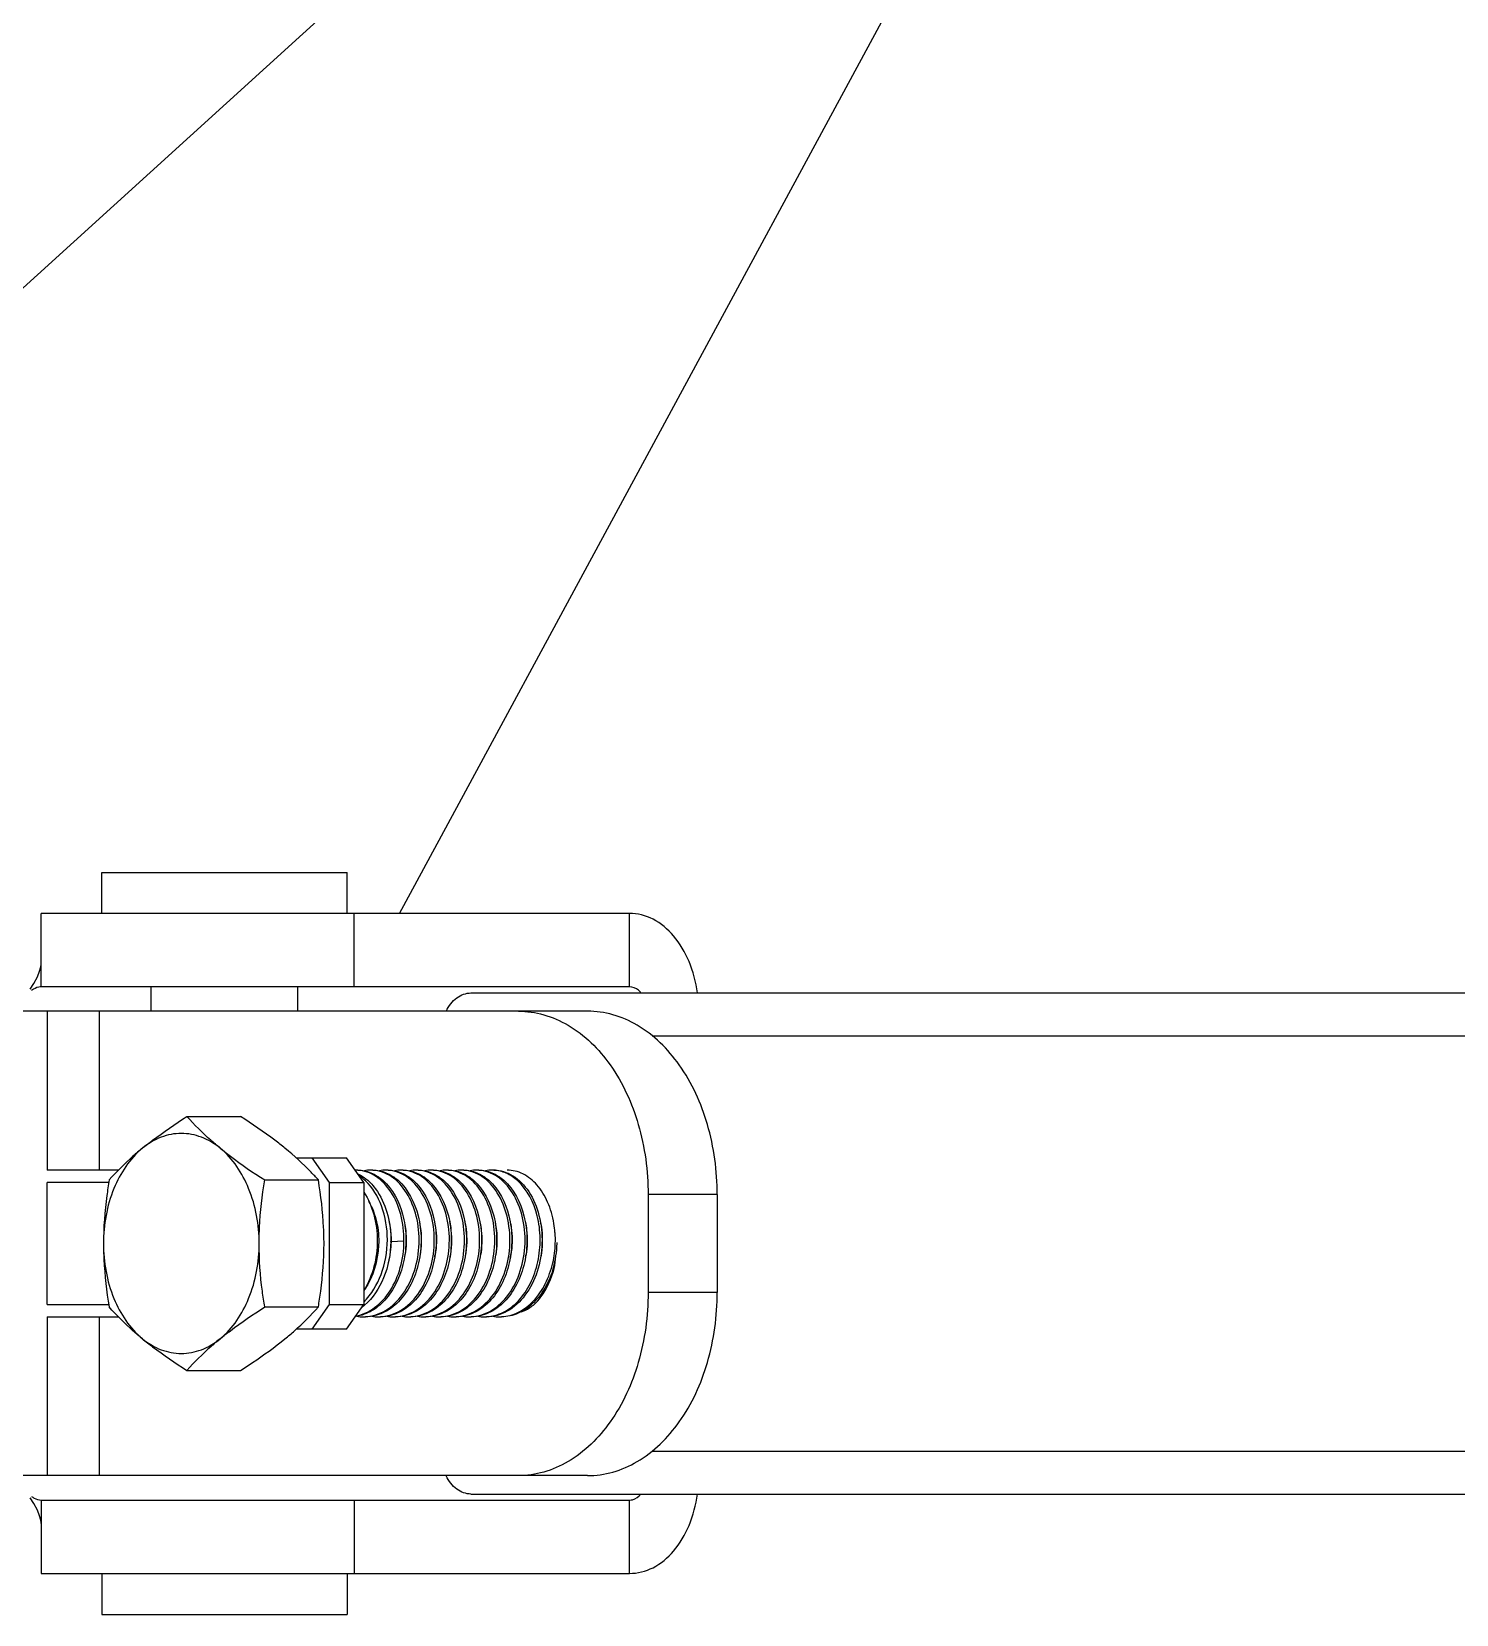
# Model space of a CAD drawing. Extents: x 27938 to 1042331, y -235042 to 1535213.
# Drawn here: x 705315 to 706352, y 745115 to 746267 of the extents above; entities that cross this region are included whole.
import ezdxf

# ---------------------------------------------------------------- set-up
doc = ezdxf.new("R2010")
doc.units = 0
doc.header["$LTSCALE"] = 1000
doc.header["$MEASUREMENT"] = 0
doc.layers.add('W_DIM', color=4, linetype='Continuous')
doc.styles.get("Standard").update_dxf_attribs({"font": 'gbenor.shx', "bigfont": 'gbcbig.shx'})
doc.dimstyles.get("Standard").update_dxf_attribs({"dimtxt": 0.18, "dimasz": 0.18, "dimexe": 0.18, "dimexo": 0.0625, "dimgap": 0.09, "dimtad": 0, "dimtih": 1, "dimtoh": 1, "dimdec": 4, "dimzin": 0, "dimdsep": 46, "dimtxsty": 'Standard', "dimcen": 0.09, "dimadec": 0, "dimazin": 0, "dimtfac": 1, "dimtdec": 4, "dimtofl": 0, "dimtmove": 0, "dimatfit": 3, "dimfxl": 1, "dimtolj": 1, "dimtzin": 0, "dimarcsym": 0})

msp = doc.modelspace()

# ---------------------------------------------------------------- linework, layer by layer
at = {"linetype": 'Continuous'}
for p, q in [((705366.3, 745625), (705366.3, 745654.7)), ((705544.9, 745625), (705544.9, 745654.7)), ((705322.1, 745571.6), (705322.1, 745625)), ((705750.4, 745625), (705322.1, 745625)), ((705550, 745571.6), (705550, 745625)), ((705750.4, 745571.6), (705750.4, 745625)), ((705750.4, 745571.6), (705322.1, 745571.6)), ((705402.2, 745553.8), (705402.2, 745571.6)), ((705509, 745553.8), (705509, 745571.6)), ((705634.9, 745567.1), (708586.3, 745567.1)), ((705669.5, 745553.8), (705261.5, 745553.8)), ((705326.6, 745553.8), (705326.6, 745438.1)), ((705364.4, 745553.8), (705364.4, 745438.1)), ((705719.8, 745553.8), (705669.5, 745553.8)), ((705766.9, 745536), (708276.3, 745536)), ((705428.2, 745477.2), (705467.2, 745477.2)), ((705507.8, 745447), (705544.4, 745447)), ((705519.2, 745447), (705531.8, 745429.2)), ((705557, 745429.2), (705544.4, 745447)), ((705378.3, 745438.1), (705326.6, 745438.1)), ((705484.9, 745431), (705523.9, 745431)), ((705326.6, 745340.2), (705326.6, 745429.2)), ((705371.3, 745429.2), (705326.6, 745429.2)), ((705531.8, 745429.2), (705531.8, 745340.2)), ((705531.8, 745429.2), (705557, 745429.2)), ((705557, 745429.2), (705557, 745340.2)), ((705763.9, 745420.3), (705763.9, 745349.1)), ((705814.2, 745420.3), (705763.9, 745420.3)), ((705814.2, 745420.3), (705814.2, 745349.1)), ((705576.8, 745386), (705576.6, 745386)), ((705586.2, 745386.3), (705576.8, 745386)), ((705326.6, 745340.2), (705371.3, 745340.2)), ((705484.9, 745338.5), (705523.9, 745338.5)), ((705531.8, 745340.2), (705519.2, 745322.4)), ((705531.8, 745340.2), (705557, 745340.2)), ((705544.4, 745322.4), (705557, 745340.2)), ((705680.4, 745341.5), (705680.3, 745341.4)), ((705814.2, 745349.1), (705763.9, 745349.1)), ((705326.6, 745331.3), (705326.6, 745215.7)), ((705326.6, 745331.3), (705378.3, 745331.3)), ((705364.4, 745331.3), (705364.4, 745215.7)), ((705544.4, 745322.4), (705507.8, 745322.4)), ((705428.2, 745292.3), (705467.2, 745292.3)), ((705766.9, 745233.5), (708276.3, 745233.5)), ((705669.5, 745215.7), (705261.5, 745215.7)), ((705719.8, 745215.7), (705669.5, 745215.7)), ((705634.9, 745202.3), (708586.3, 745202.3)), ((705322.1, 745197.9), (705322.1, 745144.5)), ((705322.1, 745197.9), (705750.4, 745197.9)), ((705550, 745197.9), (705550, 745144.5)), ((705750.4, 745144.5), (705750.4, 745197.9)), ((705322.1, 745144.5), (705750.4, 745144.5)), ((705366.3, 745144.5), (705366.3, 745114.7)), ((705544.9, 745144.5), (705544.9, 745114.7))]:
    msp.add_line(p, q, dxfattribs=at)
for p, q in [((705366.3, 745654.7), (705544.9, 745654.7)), ((705366.3, 745114.7), (705544.9, 745114.7))]:
    msp.add_line(p, q)
for points in [[(705314.2, 745569.9), (705316.9, 745573.9), (705319.5, 745578.8), (705321, 745583), (705321.8, 745586.2), (705322.1, 745588.1), (705322.1, 745588.6)], [(705322.1, 745180.9), (705322.1, 745181.4), (705321.8, 745183.2), (705321, 745186.4), (705319.5, 745190.6), (705316.9, 745195.5), (705314.2, 745199.5)]]:
    msp.add_lwpolyline(points, dxfattribs=at)
for centre, radius, start, end in [((705551.2, 745413.9), 24.2, 90.0002, 91.1523), ((705551.2, 745413.9), 24.2, 86.7942, 89.9978), ((705562.2, 745413.5), 24.6, 90.048, 101.3296), ((705562.2, 745413.9), 24.2, 86.7948, 89.9978), ((705573.3, 745413.5), 24.6, 90.0486, 101.3889), ((705573.2, 745413.9), 24.2, 86.7953, 89.9977), ((705584.3, 745413.5), 24.6, 90.0485, 101.3698), ((705584.2, 745413.9), 24.2, 86.7955, 89.9977), ((705595.3, 745413.5), 24.6, 90.0482, 101.3466), ((705595.2, 745413.9), 24.2, 86.7949, 89.9977), ((705606.3, 745413.5), 24.6, 90.0488, 101.4019), ((705606.3, 745413.9), 24.2, 86.7954, 89.9977), ((705617.3, 745413.5), 24.6, 90.0485, 101.3836), ((705617.3, 745413.9), 24.2, 86.7954, 89.9977), ((705628.3, 745413.5), 24.6, 90.0523, 102.1493), ((705628.3, 745413.9), 24.2, 86.795, 89.9977), ((705639.3, 745413.5), 24.6, 90.0489, 101.4175), ((705639.3, 745413.9), 24.2, 86.7955, 89.9977), ((705650.3, 745413.5), 24.6, 90.0481, 101.3388), ((705650.3, 745413.9), 24.2, 86.795, 89.9978), ((705623.6, 745387.4), 72.7, 4.1257, 9.4027), ((705501.3, 745387.2), 75.3, 359.1399, 359.3167), ((705513.6, 745387.2), 63.2, 358.9629, 359.1986), ((705621.7, 745387.1), 74.7, 347.2993, 358.0279), ((705621.2, 745387.2), 75.2, 358.1063, 4.1306), ((705620.9, 745387.2), 75.4, 357.9987, 358.1134), ((705622.4, 745387.2), 75.3, 351.1719, 358.0614), ((705622.4, 745387.2), 75.3, 358.0532, 358.7181), ((705547.7, 745387), 62.1, 348.7877, 350.256), ((705602.9, 745387), 62, 347.8843, 350.3195), ((705613.8, 745387), 62.1, 349.0131, 350.0068), ((705625.2, 745386.7), 72.5, 344.3304, 351.1869), ((705624.2, 745380.9), 72.8, 348.6166, 355.814), ((705627.7, 745386.1), 69.9, 344.0044, 344.2949), ((705531.3, 745370.2), 40.1, 307.5195, 310.6239), ((705556.7, 745360.8), 29.5, 260.5385, 269.971), ((705556.7, 745360.5), 29.2, 270.0015, 272.6678), ((705567.7, 745360.8), 29.5, 260.5775, 269.9713), ((705567.7, 745360.5), 29.2, 270.0015, 272.6681), ((705578.7, 745360.8), 29.5, 260.4983, 269.9708), ((705578.7, 745360.5), 29.2, 270.0015, 272.6677), ((705589.8, 745360.8), 29.5, 260.3354, 269.9695), ((705589.7, 745360.5), 29.2, 270.0015, 272.668), ((705600.8, 745360.8), 29.5, 260.555, 269.9711), ((705600.8, 745360.5), 29.2, 270.0015, 272.6678), ((705611.8, 745360.8), 29.5, 260.5143, 269.9708), ((705611.8, 745360.5), 29.2, 270.0015, 272.6677), ((705622.8, 745360.8), 29.5, 260.5593, 269.9712), ((705622.8, 745360.5), 29.2, 270.0015, 272.668), ((705633.8, 745360.8), 29.5, 260.4778, 269.9708), ((705633.8, 745360.5), 29.2, 270.0015, 272.6677), ((705644.8, 745360.8), 29.5, 260.5247, 269.9709), ((705644.8, 745360.5), 29.2, 270.0015, 272.6677), ((705655.8, 745360.8), 29.5, 260.5751, 269.9713), ((705655.8, 745360.5), 29.2, 270.0015, 272.6681)]:
    msp.add_arc(centre, radius, start, end, dxfattribs=at)
for points, knots in [([(705799.8, 745567.1), (705798.8, 745575), (705794.9, 745589.8), (705783.9, 745608.7), (705768.7, 745621.7), (705756.3, 745625), (705750.4, 745625)], [0, 0, 0, 0, 0.287892, 0.552013, 0.786654, 1, 1, 1, 1]), ([(705322.1, 745571.6), (705321.6, 745571.6), (705319.1, 745571.3), (705316.8, 745570), (705315.2, 745569)], [0, 0, 0, 0, 0.222245, 1, 1, 1, 1]), ([(705758.7, 745567.2), (705758.1, 745567.9), (705755.9, 745570.2), (705752.7, 745571.6), (705750.4, 745571.6)], [0, 0, 0, 0, 0.274002, 1, 1, 1, 1]), ([(705616.9, 745553.9), (705618.7, 745557.6), (705623.5, 745564.1), (705631.3, 745567.1), (705634.9, 745567.1)], [0, 0, 0, 0, 0.538137, 1, 1, 1, 1]), ([(705669.5, 745553.8), (705675.7, 745553.8), (705688.4, 745552), (705713.1, 745541.2), (705739.7, 745514.6), (705759.4, 745470.9), (705763.9, 745437.5), (705763.9, 745420.3)], [0, 0, 0, 0, 0.103597, 0.210948, 0.445697, 0.712571, 1, 1, 1, 1]), ([(705814.2, 745420.3), (705814.2, 745437.5), (705809.7, 745470.9), (705790.1, 745514.6), (705763.4, 745541.2), (705738.7, 745552), (705726, 745553.8), (705719.8, 745553.8)], [0, 0, 0, 0, 0.287429, 0.554303, 0.789052, 0.896403, 1, 1, 1, 1]), ([(705395.8, 745454.1), (705398.3, 745456.1), (705408.7, 745464.2), (705419.7, 745471.7), (705428.2, 745477.2)], [0, 0, 0, 0, 0.237123, 1, 1, 1, 1]), ([(705452.5, 745454.1), (705450.1, 745456), (705441.6, 745463.2), (705433.7, 745471.1), (705428.2, 745477.2)], [0, 0, 0, 0, 0.268858, 1, 1, 1, 1]), ([(705499.6, 745454.1), (705497.2, 745456.1), (705486.8, 745464.2), (705475.8, 745471.7), (705467.2, 745477.2)], [0, 0, 0, 0, 0.237123, 1, 1, 1, 1]), ([(705395.8, 745454.1), (705386.6, 745446.5), (705371.9, 745424.1), (705367.5, 745398.3), (705367.5, 745384.7)], [0, 0, 0, 0, 0.468341, 1, 1, 1, 1]), ([(705395.8, 745454.1), (705393.5, 745452.2), (705385, 745444.9), (705377.1, 745437), (705371.6, 745431)], [0, 0, 0, 0, 0.268858, 1, 1, 1, 1]), ([(705452.5, 745454.1), (705448.4, 745457.4), (705439.4, 745462.8), (705424.1, 745465.8), (705408.9, 745462.8), (705399.9, 745457.4), (705395.8, 745454.1)], [0, 0, 0, 0, 0.257487, 0.5, 0.742513, 1, 1, 1, 1]), ([(705452.5, 745454.1), (705454.9, 745452.1), (705465.3, 745443.9), (705476.3, 745436.4), (705484.9, 745431)], [0, 0, 0, 0, 0.237123, 1, 1, 1, 1]), ([(705480.8, 745384.7), (705480.8, 745398.3), (705476.3, 745424.1), (705461.7, 745446.5), (705452.5, 745454.1)], [0, 0, 0, 0, 0.531659, 1, 1, 1, 1]), ([(705523.9, 745431), (705522.1, 745432.9), (705514.5, 745441.1), (705506.3, 745448.6), (705499.6, 745454.1)], [0, 0, 0, 0, 0.2325, 1, 1, 1, 1]), ([(705371.6, 745431), (705371, 745427.2), (705368.7, 745411.8), (705367.5, 745396.3), (705367.5, 745384.7)], [0, 0, 0, 0, 0.248681, 1, 1, 1, 1]), ([(705480.8, 745384.7), (705480.8, 745388.6), (705481.1, 745404.1), (705483, 745419.5), (705484.9, 745431)], [0, 0, 0, 0, 0.251248, 1, 1, 1, 1]), ([(705528, 745384.7), (705528, 745388.6), (705527.6, 745404.1), (705525.8, 745419.5), (705523.9, 745431)], [0, 0, 0, 0, 0.251248, 1, 1, 1, 1]), ([(705570.8, 745430.7), (705578, 745424.4), (705585.3, 745410.1), (705588.2, 745389.8), (705586.9, 745373.3), (705582.2, 745357.8), (705574.3, 745344.7), (705563.8, 745335.3), (705555.2, 745332.2), (705551, 745331.6)], [0, 0, 0, 0, 0.238806, 0.375378, 0.515068, 0.651187, 0.778286, 0.893865, 1, 1, 1, 1]), ([(705552.6, 745438.1), (705555.8, 745438.1), (705562.5, 745436.7), (705568.2, 745433), (705570.8, 745430.7)], [0, 0, 0, 0, 0.482388, 1, 1, 1, 1]), ([(705586.2, 745386.3), (705586.3, 745392.8), (705584.9, 745405.5), (705577.9, 745422.2), (705566.9, 745434.2), (705557.2, 745437.8), (705552.6, 745438.1)], [0, 0, 0, 0, 0.291821, 0.560232, 0.794326, 1, 1, 1, 1]), ([(705552.6, 745435.5), (705553.2, 745435.2), (705555.8, 745433.9), (705558.2, 745432.2), (705559.8, 745430.7)], [0, 0, 0, 0, 0.243018, 1, 1, 1, 1]), ([(705557, 745342.1), (705562.6, 745347.7), (705571.3, 745362.3), (705575.5, 745387.1), (705571.7, 745411.4), (705563.4, 745425.4), (705558.1, 745430.3)], [0, 0, 0, 0, 0.245715, 0.512956, 0.773315, 1, 1, 1, 1]), ([(705558.1, 745331.4), (705563.2, 745331.6), (705574, 745335.2), (705586.5, 745347.6), (705594.8, 745364.8), (705598.1, 745384.5), (705596.2, 745404.3), (705589.3, 745421.5), (705578.3, 745434.1), (705568.3, 745437.8), (705563.6, 745438.1)], [0, 0, 0, 0, 0.109411, 0.23076, 0.366314, 0.510391, 0.653213, 0.784895, 0.899597, 1, 1, 1, 1]), ([(705581.9, 745430.7), (705589.3, 745424.1), (705596.7, 745409.1), (705599.3, 745387.8), (705597.5, 745370.7), (705592, 745355), (705583.1, 745342.1), (705571.5, 745333.4), (705562.4, 745331.3), (705558.1, 745331.3)], [0, 0, 0, 0, 0.241302, 0.379446, 0.520006, 0.655788, 0.781304, 0.89482, 1, 1, 1, 1]), ([(705559.8, 745430.7), (705562.5, 745428.3), (705573, 745415.8), (705576.8, 745398.8), (705576.6, 745386.3)], [0, 0, 0, 0, 0.224306, 1, 1, 1, 1]), ([(705563.6, 745438.1), (705566.8, 745438.1), (705573.5, 745436.7), (705579.3, 745433), (705581.9, 745430.7)], [0, 0, 0, 0, 0.482394, 1, 1, 1, 1]), ([(705569.1, 745331.4), (705574.2, 745331.6), (705585, 745335.2), (705597.5, 745347.6), (705605.8, 745364.8), (705609.1, 745384.5), (705607.2, 745404.3), (705600.3, 745421.5), (705589.3, 745434.1), (705579.3, 745437.8), (705574.6, 745438.1)], [0, 0, 0, 0, 0.109411, 0.23076, 0.366309, 0.510386, 0.653207, 0.784895, 0.899597, 1, 1, 1, 1]), ([(705592.9, 745430.7), (705600.3, 745424.1), (705607.7, 745409), (705610.3, 745387.8), (705608.5, 745370.7), (705603, 745355), (705594.1, 745342.1), (705582.5, 745333.4), (705573.4, 745331.3), (705569.1, 745331.3)], [0, 0, 0, 0, 0.241317, 0.379461, 0.520014, 0.655792, 0.781306, 0.894819, 1, 1, 1, 1]), ([(705574.6, 745438.1), (705577.8, 745438.1), (705584.6, 745436.7), (705590.3, 745433), (705592.9, 745430.7)], [0, 0, 0, 0, 0.48237, 1, 1, 1, 1]), ([(705580.1, 745331.4), (705585.2, 745331.6), (705596, 745335.2), (705608.5, 745347.6), (705616.8, 745364.8), (705620.1, 745384.5), (705618.2, 745404.3), (705611.3, 745421.5), (705600.3, 745434.1), (705590.3, 745437.8), (705585.6, 745438.1)], [0, 0, 0, 0, 0.109414, 0.230763, 0.366316, 0.510389, 0.653208, 0.784892, 0.899594, 1, 1, 1, 1]), ([(705603.9, 745430.7), (705611.3, 745424.1), (705618.8, 745409.1), (705621.3, 745387.8), (705619.5, 745370.7), (705614, 745355), (705605.1, 745342.1), (705593.5, 745333.4), (705584.4, 745331.3), (705580.1, 745331.3)], [0, 0, 0, 0, 0.24129, 0.379435, 0.519998, 0.655783, 0.781305, 0.89482, 1, 1, 1, 1]), ([(705585.6, 745438.1), (705588.8, 745438.1), (705595.6, 745436.7), (705601.3, 745433), (705603.9, 745430.7)], [0, 0, 0, 0, 0.482394, 1, 1, 1, 1]), ([(705591.1, 745331.4), (705596.2, 745331.6), (705607, 745335.2), (705619.5, 745347.6), (705627.8, 745364.8), (705631.1, 745384.5), (705629.2, 745404.3), (705622.4, 745421.5), (705611.3, 745434.1), (705601.3, 745437.8), (705596.6, 745438.1)], [0, 0, 0, 0, 0.109411, 0.230759, 0.366311, 0.510389, 0.653212, 0.784896, 0.899598, 1, 1, 1, 1]), ([(705614.9, 745430.7), (705622.3, 745424.1), (705629.8, 745409.1), (705632.3, 745387.8), (705630.5, 745370.7), (705625, 745355), (705616.1, 745342.1), (705604.5, 745333.4), (705595.4, 745331.3), (705591.1, 745331.3)], [0, 0, 0, 0, 0.241312, 0.379455, 0.520012, 0.655791, 0.781305, 0.89482, 1, 1, 1, 1]), ([(705596.6, 745438.1), (705599.8, 745438.1), (705606.6, 745436.7), (705612.3, 745433), (705614.9, 745430.7)], [0, 0, 0, 0, 0.482382, 1, 1, 1, 1]), ([(705602.1, 745331.4), (705607.2, 745331.6), (705618, 745335.2), (705630.5, 745347.6), (705638.8, 745364.8), (705642.1, 745384.5), (705640.2, 745404.3), (705633.4, 745421.5), (705622.3, 745434.1), (705612.3, 745437.8), (705607.6, 745438.1)], [0, 0, 0, 0, 0.109413, 0.230762, 0.36631, 0.510386, 0.653205, 0.784893, 0.899595, 1, 1, 1, 1]), ([(705625.9, 745430.7), (705633.3, 745424.1), (705640.8, 745409), (705643.3, 745387.8), (705641.5, 745370.7), (705636, 745355), (705627.1, 745342.1), (705615.5, 745333.4), (705606.5, 745331.3), (705602.1, 745331.3)], [0, 0, 0, 0, 0.241314, 0.379459, 0.520012, 0.655791, 0.781307, 0.89482, 1, 1, 1, 1]), ([(705607.6, 745438.1), (705610.9, 745438.1), (705617.6, 745436.7), (705623.3, 745433), (705625.9, 745430.7)], [0, 0, 0, 0, 0.482371, 1, 1, 1, 1]), ([(705613.1, 745331.4), (705618.2, 745331.6), (705629, 745335.2), (705641.6, 745347.6), (705649.8, 745364.8), (705653.2, 745384.5), (705651.2, 745404.3), (705644.4, 745421.5), (705633.3, 745434.1), (705623.3, 745437.8), (705618.6, 745438.1)], [0, 0, 0, 0, 0.109413, 0.230763, 0.366317, 0.51039, 0.65321, 0.784893, 0.899595, 1, 1, 1, 1]), ([(705636.9, 745430.7), (705644.3, 745424.1), (705651.8, 745409.1), (705654.3, 745387.8), (705652.5, 745370.7), (705647, 745355), (705638.1, 745342.1), (705626.5, 745333.4), (705617.5, 745331.3), (705613.1, 745331.3)], [0, 0, 0, 0, 0.241291, 0.379436, 0.519999, 0.655783, 0.781305, 0.89482, 1, 1, 1, 1]), ([(705618.6, 745438.1), (705621.9, 745438.1), (705628.6, 745436.7), (705634.3, 745433), (705636.9, 745430.7)], [0, 0, 0, 0, 0.482397, 1, 1, 1, 1]), ([(705624.1, 745331.4), (705629.3, 745331.6), (705640, 745335.2), (705652.6, 745347.6), (705660.9, 745364.8), (705664.2, 745384.5), (705662.2, 745404.3), (705655.4, 745421.5), (705644.3, 745434.1), (705634.3, 745437.8), (705629.6, 745438.1)], [0, 0, 0, 0, 0.10941, 0.230759, 0.36631, 0.510388, 0.653211, 0.784896, 0.899598, 1, 1, 1, 1]), ([(705647.9, 745430.7), (705655.4, 745424.1), (705662.8, 745409), (705665.3, 745387.8), (705663.5, 745370.7), (705658, 745355), (705649.1, 745342.1), (705637.6, 745333.4), (705628.5, 745331.3), (705624.1, 745331.3)], [0, 0, 0, 0, 0.241321, 0.379464, 0.520018, 0.655795, 0.781306, 0.894819, 1, 1, 1, 1]), ([(705629.7, 745438.1), (705632.9, 745438.1), (705639.6, 745436.7), (705645.3, 745433), (705647.9, 745430.7)], [0, 0, 0, 0, 0.482371, 1, 1, 1, 1]), ([(705635.1, 745331.4), (705640.3, 745331.6), (705651.1, 745335.2), (705663.6, 745347.6), (705671.9, 745364.8), (705675.2, 745384.5), (705673.3, 745404.3), (705666.4, 745421.5), (705655.3, 745434.1), (705645.3, 745437.8), (705640.6, 745438.1)], [0, 0, 0, 0, 0.109414, 0.230762, 0.366312, 0.510386, 0.653204, 0.784891, 0.899595, 1, 1, 1, 1]), ([(705658.9, 745430.7), (705666.4, 745424.1), (705673.8, 745409.1), (705676.3, 745387.8), (705674.6, 745370.7), (705669, 745355), (705660.1, 745342.1), (705648.6, 745333.4), (705639.5, 745331.3), (705635.2, 745331.3)], [0, 0, 0, 0, 0.241301, 0.379446, 0.520004, 0.655787, 0.781306, 0.894819, 1, 1, 1, 1]), ([(705640.7, 745438.1), (705643.9, 745438.1), (705650.6, 745436.7), (705656.3, 745433), (705658.9, 745430.7)], [0, 0, 0, 0, 0.48238, 1, 1, 1, 1]), ([(705651.7, 745438.1), (705654, 745438.1), (705658.9, 745437.4), (705668.3, 745433), (705678.4, 745422.3), (705685.5, 745404.8), (705687.6, 745384.6), (705684.2, 745364.4), (705675.6, 745346.9), (705662.5, 745334.5), (705651.4, 745331.3), (705646.2, 745331.3)], [0, 0, 0, 0, 0.049449, 0.100956, 0.214949, 0.346477, 0.489675, 0.634208, 0.769827, 0.890789, 1, 1, 1, 1]), ([(705646.2, 745331.4), (705650.4, 745331.6), (705659.3, 745334), (705670.5, 745342.9), (705679, 745355.8), (705684.3, 745371.4), (705685.9, 745388.2), (705683.4, 745409.1), (705676.1, 745423.9), (705668.8, 745430.5)], [0, 0, 0, 0, 0.105385, 0.219488, 0.34542, 0.481197, 0.621395, 0.759049, 1, 1, 1, 1]), ([(705668.8, 745430.5), (705666.4, 745432.7), (705661, 745436.3), (705654.7, 745437.9), (705651.7, 745438.1)], [0, 0, 0, 0, 0.517722, 1, 1, 1, 1]), ([(705695.4, 745399.3), (705694.5, 745404.6), (705691.6, 745414.6), (705683.9, 745427.4), (705673.6, 745436), (705665.2, 745438.1), (705661.3, 745438.1)], [0, 0, 0, 0, 0.291651, 0.555731, 0.788679, 1, 1, 1, 1]), ([(705557.1, 745422), (705560.3, 745417), (705565.2, 745405.5), (705568.3, 745380.7), (705563.6, 745361.1), (705557, 745350.5)], [0, 0, 0, 0, 0.237857, 0.495496, 1, 1, 1, 1]), ([(705560.5, 745415.5), (705563.2, 745410.9), (705567.1, 745400.3), (705568.9, 745378), (705563.9, 745360.6), (705557.6, 745351.4)], [0, 0, 0, 0, 0.239537, 0.497847, 1, 1, 1, 1]), ([(705575.1, 745401.5), (705575.4, 745400.3), (705576.5, 745395.3), (705576.9, 745390.2), (705576.8, 745386.3)], [0, 0, 0, 0, 0.245441, 1, 1, 1, 1]), ([(705586.5, 745399.8), (705586.9, 745397.9), (705588.2, 745390.2), (705587.9, 745382.2), (705586.9, 745376.4)], [0, 0, 0, 0, 0.24614, 1, 1, 1, 1]), ([(705597.5, 745399.9), (705597.9, 745398), (705599.2, 745390.3), (705598.9, 745382.3), (705597.9, 745376.4)], [0, 0, 0, 0, 0.246098, 1, 1, 1, 1]), ([(705608.4, 745400.4), (705608.9, 745398.5), (705610.2, 745390.6), (705610, 745382.4), (705608.9, 745376.5)], [0, 0, 0, 0, 0.245865, 1, 1, 1, 1]), ([(705619.3, 745401), (705619.8, 745398.8), (705621.3, 745390), (705620.9, 745380.7), (705619.5, 745374.1)], [0, 0, 0, 0, 0.245825, 1, 1, 1, 1]), ([(705630.2, 745401.4), (705630.7, 745399.4), (705632.3, 745390.9), (705632, 745382), (705630.8, 745375.6)], [0, 0, 0, 0, 0.2454, 1, 1, 1, 1]), ([(705641.5, 745400), (705642, 745398.1), (705643.2, 745390.2), (705643, 745382.1), (705641.9, 745376.2)], [0, 0, 0, 0, 0.246065, 1, 1, 1, 1]), ([(705652.6, 745399.8), (705653, 745397.9), (705654.2, 745390.2), (705654, 745382.2), (705653, 745376.4)], [0, 0, 0, 0, 0.246155, 1, 1, 1, 1]), ([(705663.6, 745400), (705664, 745398.1), (705665.2, 745390.3), (705665, 745382.4), (705664, 745376.5)], [0, 0, 0, 0, 0.246058, 1, 1, 1, 1]), ([(705674.5, 745400.6), (705674.9, 745398.6), (705676.3, 745390.6), (705676, 745382.3), (705675, 745376.2)], [0, 0, 0, 0, 0.245788, 1, 1, 1, 1]), ([(705685.4, 745401.1), (705685.8, 745399), (705687.3, 745390.4), (705687, 745381.6), (705685.8, 745375.1)], [0, 0, 0, 0, 0.245648, 1, 1, 1, 1]), ([(705367.5, 745384.7), (705367.5, 745380.8), (705367.9, 745365.3), (705369.7, 745349.9), (705371.6, 745338.5)], [0, 0, 0, 0, 0.251248, 1, 1, 1, 1]), ([(705367.5, 745384.7), (705367.5, 745371.1), (705371.9, 745345.4), (705386.6, 745322.9), (705395.8, 745315.4)], [0, 0, 0, 0, 0.531659, 1, 1, 1, 1]), ([(705452.5, 745315.4), (705461.7, 745322.9), (705476.3, 745345.4), (705480.8, 745371.1), (705480.8, 745384.7)], [0, 0, 0, 0, 0.468341, 1, 1, 1, 1]), ([(705484.9, 745338.5), (705484.2, 745342.3), (705481.9, 745357.6), (705480.8, 745373.1), (705480.8, 745384.7)], [0, 0, 0, 0, 0.248681, 1, 1, 1, 1]), ([(705523.9, 745338.5), (705524.5, 745342.3), (705526.8, 745357.6), (705528, 745373.1), (705528, 745384.7)], [0, 0, 0, 0, 0.248681, 1, 1, 1, 1]), ([(705551.2, 745331.9), (705556.1, 745332.8), (705566, 745337.5), (705577.2, 745350.3), (705584.4, 745367.2), (705586.2, 745379.8), (705586.2, 745386.3)], [0, 0, 0, 0, 0.215857, 0.456017, 0.721227, 1, 1, 1, 1]), ([(705576.6, 745386.1), (705576.5, 745377.1), (705573.3, 745359.9), (705563.6, 745345), (705557.4, 745339.7)], [0, 0, 0, 0, 0.525716, 1, 1, 1, 1]), ([(705657.2, 745331.4), (705661.4, 745331.6), (705670.2, 745334), (705681.3, 745342.7), (705689.8, 745355.4), (705693.3, 745365.4), (705694.5, 745370.7)], [0, 0, 0, 0, 0.219273, 0.456424, 0.717944, 1, 1, 1, 1]), ([(705694.9, 745366.8), (705694.2, 745364.3), (705691, 745355.1), (705685.6, 745346.5), (705680.4, 745341.5)], [0, 0, 0, 0, 0.264817, 1, 1, 1, 1]), ([(705681.3, 745340.5), (705682.9, 745342.1), (705689.5, 745349.7), (705693.7, 745359.2), (705695.6, 745366.6)], [0, 0, 0, 0, 0.23319, 1, 1, 1, 1]), ([(705395.8, 745315.4), (705393.5, 745317.3), (705385, 745324.5), (705377.1, 745332.4), (705371.6, 745338.5)], [0, 0, 0, 0, 0.268858, 1, 1, 1, 1]), ([(705452.5, 745315.4), (705454.9, 745317.4), (705465.3, 745325.5), (705476.3, 745333), (705484.9, 745338.5)], [0, 0, 0, 0, 0.237123, 1, 1, 1, 1]), ([(705499.6, 745315.4), (705502, 745317.3), (705510.5, 745324.5), (705518.4, 745332.4), (705523.9, 745338.5)], [0, 0, 0, 0, 0.268858, 1, 1, 1, 1]), ([(705680.3, 745341.4), (705677.1, 745338.3), (705670, 745333.2), (705661.3, 745331.3), (705657.2, 745331.3)], [0, 0, 0, 0, 0.517736, 1, 1, 1, 1]), ([(705763.9, 745349.1), (705763.9, 745331.9), (705759.4, 745298.6), (705739.7, 745254.9), (705713.1, 745228.3), (705688.4, 745217.5), (705675.7, 745215.7), (705669.5, 745215.7)], [0, 0, 0, 0, 0.287429, 0.554303, 0.789052, 0.896403, 1, 1, 1, 1]), ([(705671.6, 745335), (705672.4, 745335.3), (705675.9, 745336.7), (705679.1, 745338.7), (705681.3, 745340.5)], [0, 0, 0, 0, 0.242775, 1, 1, 1, 1]), ([(705719.8, 745215.7), (705726, 745215.7), (705738.7, 745217.5), (705763.4, 745228.3), (705790.1, 745254.9), (705809.7, 745298.6), (705814.2, 745331.9), (705814.2, 745349.1)], [0, 0, 0, 0, 0.103597, 0.210948, 0.445697, 0.712571, 1, 1, 1, 1]), ([(705395.8, 745315.4), (705398.3, 745313.4), (705408.7, 745305.2), (705419.7, 745297.7), (705428.2, 745292.3)], [0, 0, 0, 0, 0.237123, 1, 1, 1, 1]), ([(705395.8, 745315.4), (705399.9, 745312), (705408.9, 745306.6), (705424.1, 745303.7), (705439.4, 745306.6), (705448.4, 745312), (705452.5, 745315.4)], [0, 0, 0, 0, 0.257487, 0.5, 0.742513, 1, 1, 1, 1]), ([(705452.5, 745315.4), (705450.1, 745313.5), (705441.6, 745306.2), (705433.7, 745298.3), (705428.2, 745292.3)], [0, 0, 0, 0, 0.268858, 1, 1, 1, 1]), ([(705467.2, 745292.3), (705470.2, 745294.1), (705481.3, 745301.4), (705492, 745309.2), (705499.6, 745315.4)], [0, 0, 0, 0, 0.261287, 1, 1, 1, 1]), ([(705634.9, 745202.3), (705631.3, 745202.3), (705623.5, 745205.3), (705618.7, 745211.8), (705616.9, 745215.6)], [0, 0, 0, 0, 0.461863, 1, 1, 1, 1]), ([(705315.2, 745200.5), (705315.8, 745200.1), (705317.9, 745198.8), (705320.4, 745197.9), (705322.1, 745197.9)], [0, 0, 0, 0, 0.289589, 1, 1, 1, 1]), ([(705750.4, 745144.5), (705756.3, 745144.5), (705768.7, 745147.7), (705783.9, 745160.7), (705794.9, 745179.6), (705798.8, 745194.5), (705799.8, 745202.3)], [0, 0, 0, 0, 0.213346, 0.447987, 0.712108, 1, 1, 1, 1]), ([(705750.4, 745197.9), (705751.2, 745197.9), (705754.3, 745198.3), (705757.1, 745200.4), (705758.7, 745202.2)], [0, 0, 0, 0, 0.236834, 1, 1, 1, 1])]:
    msp.add_open_spline(points, degree=3, knots=knots, dxfattribs=at)
for points in [[(705558.1, 745430.3), (705556.9, 745431.4), (705555.6, 745432.5), (705554.2, 745433.4)], [(705576.8, 745386), (705576.7, 745380.9), (705576, 745375.8), (705574.7, 745370.9)]]:
    msp.add_open_spline(points, degree=3, dxfattribs=at)

# ---------------------------------------------------------------- leaders
at = {"layer": 'W_DIM', "color": 7}
for points in [[(705235.3, 746013.6), (706331.1, 747008.8)], [(705582.9, 745625), (706331.1, 747008.8)]]:
    msp.add_leader(points, dimstyle='Standard', override={"dimgap": 20}, dxfattribs=at)

doc.saveas('drawing.dxf')
